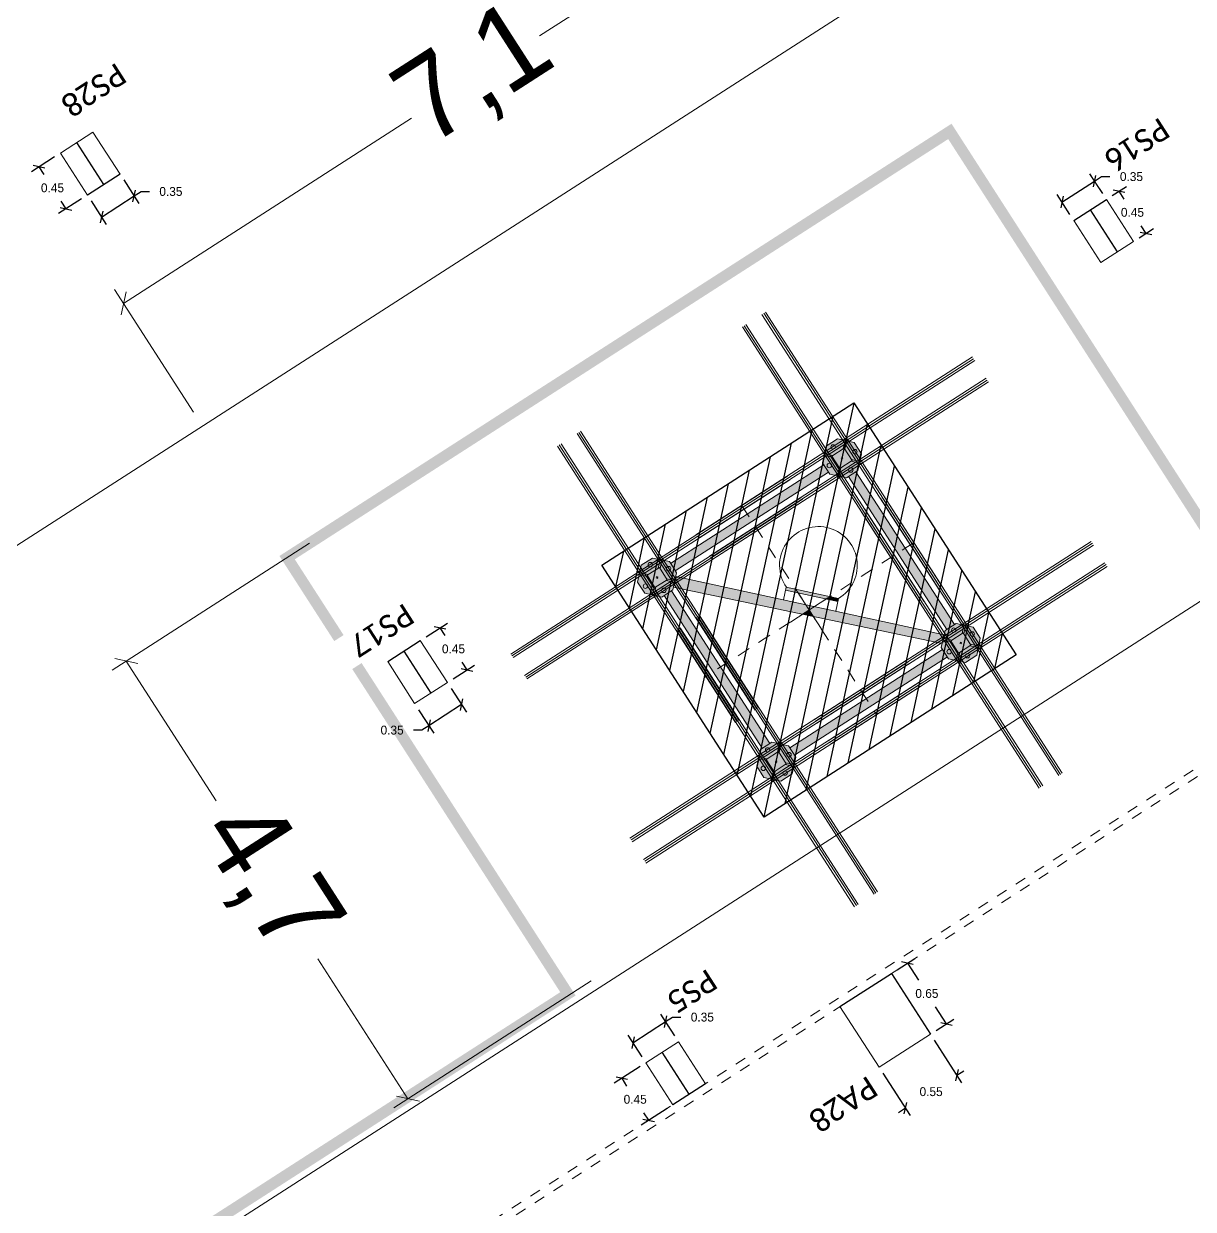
# Model space of a CAD drawing. Header units: metres. Extents: x 448 to 592, y 494 to 631.
# Drawn here: x 542.45 to 552.99, y 551.9 to 562.58 of the extents above; entities that cross this region are included whole.
import ezdxf

# ---------------------------------------------------------------- set-up
doc = ezdxf.new("R2010")
doc.units = ezdxf.units.M
for name, pattern in [('ACAD_ISO02W100', [15, 12, -3]), ('CYPE_RAYAPUNTO', [0.4125, 0.2025, -0.105, 0, -0.105]), ('Trazo general', [0.001875, 0.00125, -0.000625])]:
    doc.linetypes.add(name, pattern=pattern)
doc.layers.add('--000_R_GRÚA', color=7, linetype='Continuous', true_color=0xf8d731)
doc.layers.add('--00_R_BULONES', color=250, linetype='Continuous')
doc.layers.add('--00_RELLENO_PIEDRAS_ESCALERAS', color=9, linetype='Continuous')
for name, color, linetype, lineweight, true_color in [('0-AR-TXT-1', 5, 'Continuous', 5, 0x0000ff), ('0-AR-TXT-2', 7, 'Continuous', 5, 0xae3800), ('00-AUX-6', 5, 'Trazo general', 5, 0x0000ff), ('00-AUX-7', 7, 'Continuous', 25, 0xff8000)]:
    doc.layers.add(name, color=color, linetype=linetype, lineweight=lineweight, true_color=true_color)
for name, color, linetype, lineweight in [('00_Grúa_Aux_Elemetos', 251, 'Continuous', 5), ('00_Grúa_Elementos', 7, 'Continuous', 5), ('1-AR-PILARES', 7, 'Continuous', 5), ('1-AR-VISTA', 7, 'Continuous', 5), ('SECC_COTAS', 255, 'Continuous', 9)]:
    doc.layers.add(name, color=color, linetype=linetype, lineweight=lineweight)
doc.layers.add('G_Marcos', color=4, linetype='Continuous', plot=False)
doc.styles.add('Calibri', font='calibri.ttf', dxfattribs={"height": 0.2})
doc.styles.add('DIN_0', font='')
doc.styles.get('DIN_0').set_extended_font_data('TGL 0-16')
doc.dimstyles.new('FS_ANOTATIVO', dxfattribs={"dimtxt": 2.5, "dimasz": 0.5, "dimexe": 0.5, "dimexo": 0.2, "dimgap": 0.2, "dimtad": 0, "dimdec": 1, "dimtxsty": 'DIN_0', "dimblk": 'OBLIQUE', "dimcen": 2.5, "dimadec": 0, "dimazin": 0, "dimtfac": 1, "dimtdec": 1, "dimtmove": 0, "dimatfit": 3, "dimldrblk": 'ARCHTICK', "dimfxl": 1, "dimlwd": 5, "dimlwe": 5, "dimarcsym": 0})
doc.dimstyles.get("Standard").update_dxf_attribs({"dimtxt": 0.18, "dimasz": 0.18, "dimexe": 0.18, "dimexo": 0.0625, "dimgap": 0.09, "dimtad": 0, "dimtih": 1, "dimtoh": 1, "dimzin": 0, "dimdsep": 46, "dimtxsty": 'Standard', "dimcen": 0.09, "dimadec": 0, "dimazin": 0, "dimtfac": 1, "dimtdec": 4, "dimtofl": 0, "dimtmove": 0, "dimatfit": 3, "dimfxl": 1, "dimtolj": 1, "dimtzin": 0, "dimarcsym": 0})

# ---------------------------------------------------------------- blocks, each defined once
blk = doc.blocks.new('_Oblique')
at = {"color": 0, "linetype": 'ByBlock', "lineweight": -2}
blk.add_line((-0.5, -0.5), (0.5, 0.5), dxfattribs=at)
blk = doc.blocks.new('*D261')
at = {"color": 0, "lineweight": 5, "ltscale": 5, "transparency": 16777216}
for p, q in [((545.024, 557.899), (543.247, 556.756)), ((543.373, 556.837), (544.184, 555.576)), ((545.911, 552.892), (545.099, 554.153)), ((547.562, 553.954), (545.784, 552.811))]:
    blk.add_line(p, q, dxfattribs=at)
at = {"layer": 'Defpoints', "color": 0, "ltscale": 5, "transparency": 16777216}
for p in [(545.074, 557.932), (543.373, 556.837), (547.612, 553.987)]:
    blk.add_point(p, dxfattribs=at)
at = {"color": 0, "lineweight": 5, "ltscale": 5, "transparency": 16777216, "xscale": 0.15, "yscale": 0.15, "zscale": 0.15}
for p, rotation in [((543.373, 556.837), 122.7553275663534), ((545.911, 552.892), 302.7553275663534)]:
    blk.add_blockref('_Oblique', p, dxfattribs=dict(at, rotation=rotation))
at = {"color": 0, "ltscale": 5, "transparency": 16777216, "insert": (544.642, 554.864), "char_height": 0.75, "attachment_point": 5, "rotation": 302.7553, "style": 'DIN_0'}
blk.add_mtext('4,7', dxfattribs=at)
blk = doc.blocks.new('_ArchTick')
at = {"color": 0, "linetype": 'ByBlock', "const_width": 0.15}
blk.add_lwpolyline([(-0.5, -0.5), (0.5, 0.5)], dxfattribs=at)
blk = doc.blocks.new('*D262')
at = {"color": 0, "lineweight": 5, "ltscale": 5, "transparency": 16777216}
for p, q in [((549.949, 562.923), (549.237, 564.029)), ((549.319, 563.902), (547.095, 562.472)), ((543.348, 560.061), (545.942, 561.73)), ((543.978, 559.081), (543.266, 560.187))]:
    blk.add_line(p, q, dxfattribs=at)
at = {"layer": 'Defpoints', "color": 0, "ltscale": 5, "transparency": 16777216}
for p in [(549.319, 563.902), (549.981, 562.872), (544.01, 559.031)]:
    blk.add_point(p, dxfattribs=at)
at = {"color": 0, "lineweight": 5, "ltscale": 5, "transparency": 16777216, "xscale": 0.15, "yscale": 0.15, "zscale": 0.15}
for p, rotation in [((549.319, 563.902), 32.75532756634439), ((543.348, 560.061), 212.7553275663444)]:
    blk.add_blockref('_Oblique', p, dxfattribs=dict(at, rotation=rotation))
at = {"color": 0, "ltscale": 5, "transparency": 16777216, "insert": (546.519, 562.101), "char_height": 0.75, "attachment_point": 5, "rotation": 32.7553, "style": 'DIN_0'}
blk.add_mtext('7,1', dxfattribs=at)
blk = doc.blocks.new('Anclaje planta Conico')
at = {"layer": '--000_R_GRÚA', "lineweight": 5, "true_color": 0xf8d731}
h = blk.add_hatch(color=40, dxfattribs=at)
h.dxf.hatch_style = 1
h.paths.add_polyline_path([(-1.11, 1.099), (-1.159, 1.049), (-1.159, 0.928), (-1.11, 0.879), (-1.055, 0.934), (-1.055, 1.044)])
h.paths.add_polyline_path([(-1.099, 0.977, -1), (-1.139, 0.977, -1)], flags=16)
h.paths.add_polyline_path([(-0.929, 1.159), (-0.989, 1.159), (-1.05, 1.159), (-1.099, 1.11), (-1.044, 1.055), (-0.934, 1.055), (-0.879, 1.11)])
h.paths.add_polyline_path([(-0.957, 1.119, -1), (-0.997, 1.119, -1)], flags=16)
h.paths.add_polyline_path([(-1.099, 1.11), (-1.11, 1.099), (-1.055, 1.044), (-1.055, 1.055), (-1.044, 1.055)])
h.paths.add_polyline_path([(-0.923, 1.055), (-1.055, 1.055), (-1.055, 1.044), (-1.055, 0.934), (-1.055, 0.923), (-0.923, 0.923)])
h.paths.add_polyline_path([(-0.868, 1.099), (-0.879, 1.11), (-0.934, 1.055), (-0.923, 1.055), (-0.923, 1.044)])
h.paths.add_polyline_path([(-0.819, 1.049), (-0.868, 1.099), (-0.923, 1.044), (-0.923, 0.934), (-0.868, 0.879), (-0.819, 0.928)])
h.paths.add_polyline_path([(-0.838, 0.999, -1), (-0.878, 0.999, -1)], flags=16)
h.paths.add_polyline_path([(-0.923, 0.934), (-0.923, 0.923), (-0.934, 0.923), (-0.879, 0.868), (-0.868, 0.879)])
h.paths.add_polyline_path([(-0.934, 0.923), (-1.044, 0.923), (-1.099, 0.868), (-1.05, 0.819), (-0.929, 0.819), (-0.879, 0.868)])
h.paths.add_polyline_path([(-0.977, 0.858, -1), (-1.017, 0.858, -1)], flags=16)
h.paths.add_polyline_path([(-1.044, 0.923), (-1.055, 0.923), (-1.055, 0.934), (-1.11, 0.879), (-1.099, 0.868)])
h.paths.add_polyline_path([(0.923, 1.044), (0.868, 1.099), (0.819, 1.049), (0.819, 0.928), (0.868, 0.879), (0.923, 0.934)])
h.paths.add_polyline_path([(0.838, 0.999, -1), (0.878, 0.999, -1)], flags=16)
h.paths.add_polyline_path([(0.879, 1.11), (0.868, 1.099), (0.923, 1.044), (0.923, 1.055), (0.934, 1.055)])
h.paths.add_polyline_path([(1.099, 1.11), (1.049, 1.159), (0.989, 1.159), (0.928, 1.159), (0.879, 1.11), (0.934, 1.055), (1.044, 1.055)])
h.paths.add_polyline_path([(0.957, 1.119, -1), (0.997, 1.119, -1)], flags=16)
h.paths.add_polyline_path([(1.055, 1.055), (0.923, 1.055), (0.923, 0.923), (1.055, 0.923)])
h.paths.add_polyline_path([(0.934, 0.923), (0.923, 0.923), (0.923, 0.934), (0.868, 0.879), (0.879, 0.868)])
h.paths.add_polyline_path([(1.044, 0.923), (0.934, 0.923), (0.879, 0.868), (0.928, 0.819), (1.049, 0.819), (1.099, 0.868)])
h.paths.add_polyline_path([(1.017, 0.858, -1), (0.977, 0.858, -1)], flags=16)
h.paths.add_polyline_path([(1.055, 0.934), (1.055, 0.923), (1.044, 0.923), (1.099, 0.868), (1.11, 0.879)])
h.paths.add_polyline_path([(1.159, 1.049), (1.11, 1.099), (1.055, 1.044), (1.055, 0.934), (1.11, 0.879), (1.159, 0.928)])
h.paths.add_polyline_path([(1.099, 0.977, -1), (1.139, 0.977, -1)], flags=16)
h.paths.add_polyline_path([(1.11, 1.099), (1.099, 1.11), (1.044, 1.055), (1.055, 1.055), (1.055, 1.044)])
h.paths.add_polyline_path([(0.884, -0.866), (0.873, -0.878), (0.927, -0.932), (0.927, -0.921), (0.939, -0.921)])
h.paths.add_polyline_path([(1.103, -0.866), (1.054, -0.817), (0.933, -0.817), (0.884, -0.866), (0.939, -0.921), (1.048, -0.921)])
h.paths.add_polyline_path([(0.985, -0.857, -1), (1.025, -0.857, -1)], flags=16)
h.paths.add_polyline_path([(0.927, -0.932), (0.873, -0.878), (0.823, -0.927), (0.823, -0.987), (0.823, -1.048), (0.873, -1.097), (0.927, -1.042)])
h.paths.add_polyline_path([(0.884, -0.999, -1), (0.844, -0.999, -1)], flags=16)
h.paths.add_polyline_path([(1.059, -0.921), (0.927, -0.921), (0.927, -0.932), (0.927, -1.042), (0.927, -1.053), (1.059, -1.053)])
h.paths.add_polyline_path([(1.114, -0.878), (1.103, -0.866), (1.048, -0.921), (1.059, -0.921), (1.059, -0.932)])
h.paths.add_polyline_path([(1.163, -0.927), (1.114, -0.878), (1.059, -0.932), (1.059, -1.042), (1.114, -1.097), (1.163, -1.048)])
h.paths.add_polyline_path([(1.144, -0.979, -1), (1.104, -0.979, -1)], flags=16)
h.paths.add_polyline_path([(1.059, -1.042), (1.059, -1.053), (1.048, -1.053), (1.103, -1.108), (1.114, -1.097)])
h.paths.add_polyline_path([(1.048, -1.053), (0.939, -1.053), (0.884, -1.108), (0.933, -1.157), (1.054, -1.157), (1.103, -1.108)])
h.paths.add_polyline_path([(1.003, -1.118, -1), (0.963, -1.118, -1)], flags=16)
h.paths.add_polyline_path([(0.939, -1.053), (0.927, -1.053), (0.927, -1.042), (0.873, -1.097), (0.884, -1.108)])
h.paths.add_polyline_path([(-1.099, -0.868), (-1.11, -0.879), (-1.055, -0.934), (-1.055, -0.923), (-1.044, -0.923)])
h.paths.add_polyline_path([(-0.879, -0.868), (-0.929, -0.819), (-1.05, -0.819), (-1.099, -0.868), (-1.044, -0.923), (-0.934, -0.923)])
h.paths.add_polyline_path([(-1.019, -0.858, -1), (-0.979, -0.858, -1)], flags=16)
h.paths.add_polyline_path([(-1.11, -0.879), (-1.159, -0.929), (-1.159, -0.989), (-1.159, -1.05), (-1.11, -1.099), (-1.055, -1.044), (-1.055, -0.934)])
h.paths.add_polyline_path([(-1.099, -0.977, -1), (-1.139, -0.977, -1)], flags=16)
h.paths.add_polyline_path([(-1.044, -1.055), (-1.055, -1.055), (-1.055, -1.044), (-1.11, -1.099), (-1.099, -1.11)])
h.paths.add_polyline_path([(-0.934, -1.055), (-1.044, -1.055), (-1.099, -1.11), (-1.05, -1.159), (-0.929, -1.159), (-0.879, -1.11)])
h.paths.add_polyline_path([(-0.957, -1.119, -1), (-0.997, -1.119, -1)], flags=16)
h.paths.add_polyline_path([(-0.923, -0.923), (-1.055, -0.923), (-1.055, -0.934), (-1.055, -1.044), (-1.055, -1.055), (-1.044, -1.055), (-0.923, -1.055)])
h.paths.add_polyline_path([(-0.868, -0.879), (-0.879, -0.868), (-0.934, -0.923), (-0.923, -0.923), (-0.923, -0.934)])
h.paths.add_polyline_path([(-0.819, -0.929), (-0.868, -0.879), (-0.923, -0.934), (-0.923, -1.044), (-0.868, -1.099), (-0.819, -1.05)])
h.paths.add_polyline_path([(-0.838, -0.997, -1), (-0.878, -0.997, -1)], flags=16)
h.paths.add_polyline_path([(-0.923, -1.044), (-0.923, -1.055), (-0.934, -1.055), (-0.879, -1.11), (-0.868, -1.099)])
at = {"layer": '--00_R_BULONES', "lineweight": 5}
h = blk.add_hatch(color=256, dxfattribs=at)
h.dxf.hatch_style = 1
h.paths.add_polyline_path([(-0.979, -0.858, 1), (-1.019, -0.858, 1)])
h.paths.add_polyline_path([(-1.099, -0.977, 1), (-1.139, -0.977, 1)])
h.paths.add_polyline_path([(-0.957, -1.119, 1), (-0.997, -1.119, 1)])
h.paths.add_polyline_path([(-0.838, -0.997, 1), (-0.878, -0.997, 1)])
h.paths.add_polyline_path([(-0.957, 1.119, 1), (-0.997, 1.119, 1)])
h.paths.add_polyline_path([(-0.838, 0.999, 1), (-0.878, 0.999, 1)])
h.paths.add_polyline_path([(-1.099, 0.977, 1), (-1.139, 0.977, 1)])
h.paths.add_polyline_path([(-0.977, 0.858, 1), (-1.017, 0.858, 1)])
h.paths.add_polyline_path([(0.997, 1.119, 1), (0.957, 1.119, 1)])
h.paths.add_polyline_path([(0.878, 0.999, 1), (0.838, 0.999, 1)])
h.paths.add_polyline_path([(1.139, 0.977, 1), (1.099, 0.977, 1)])
h.paths.add_polyline_path([(1.017, 0.858, 1), (0.977, 0.858, 1)])
h.paths.add_polyline_path([(1.025, -0.857, 1), (0.985, -0.857, 1)])
h.paths.add_polyline_path([(0.884, -0.999, 1), (0.844, -0.999, 1)])
h.paths.add_polyline_path([(1.144, -0.979, 1), (1.104, -0.979, 1)])
h.paths.add_polyline_path([(1.003, -1.118, 1), (0.963, -1.118, 1)])
at = {"lineweight": 5}
for p, q in [((-1.055, 1.044), (-1.11, 1.099)), ((-1.044, 1.055), (-1.099, 1.11)), ((-0.934, 1.055), (-0.879, 1.11)), ((-0.923, 1.044), (-0.868, 1.099)), ((0.923, 1.044), (0.868, 1.099)), ((0.934, 1.055), (0.879, 1.11)), ((1.044, 1.055), (1.099, 1.11)), ((1.055, 1.044), (1.11, 1.099)), ((-1.055, 0.934), (-1.11, 0.879)), ((-1.044, 0.923), (-1.099, 0.868)), ((-0.934, 0.923), (-0.879, 0.868)), ((-0.923, 0.934), (-0.868, 0.879)), ((0.923, 0.934), (0.868, 0.879)), ((0.934, 0.923), (0.879, 0.868)), ((1.044, 0.923), (1.099, 0.868)), ((1.055, 0.934), (1.11, 0.879)), ((-1.055, -0.934), (-1.11, -0.879)), ((-1.044, -0.923), (-1.099, -0.868)), ((-0.934, -0.923), (-0.879, -0.868)), ((-0.923, -0.934), (-0.868, -0.879)), ((0.927, -0.932), (0.873, -0.878)), ((0.939, -0.921), (0.884, -0.866)), ((1.048, -0.921), (1.103, -0.866)), ((1.059, -0.932), (1.114, -0.878)), ((-1.055, -1.044), (-1.11, -1.099)), ((-1.044, -1.055), (-1.099, -1.11)), ((-0.934, -1.055), (-0.879, -1.11)), ((-0.923, -1.044), (-0.868, -1.099)), ((0.927, -1.042), (0.873, -1.097)), ((0.939, -1.053), (0.884, -1.108)), ((1.048, -1.053), (1.103, -1.108)), ((1.059, -1.042), (1.114, -1.097))]:
    blk.add_line(p, q, dxfattribs=at)
for points in [[(-1.159, 1.049), (-1.05, 1.159), (-0.989, 1.159), (-0.929, 1.159), (-0.819, 1.049), (-0.819, 0.928), (-0.929, 0.819), (-1.05, 0.819), (-1.159, 0.928)], [(1.159, 1.049), (1.049, 1.159), (0.989, 1.159), (0.928, 1.159), (0.819, 1.049), (0.819, 0.928), (0.928, 0.819), (1.049, 0.819), (1.159, 0.928)], [(-1.055, 1.055), (-0.923, 1.055), (-0.923, 0.923), (-1.055, 0.923)], [(1.055, 1.055), (0.923, 1.055), (0.923, 0.923), (1.055, 0.923)], [(-1.05, -1.159), (-1.159, -1.05), (-1.159, -0.989), (-1.159, -0.929), (-1.05, -0.819), (-0.929, -0.819), (-0.819, -0.929), (-0.819, -1.05), (-0.929, -1.159)], [(0.933, -0.817), (0.823, -0.927), (0.823, -0.987), (0.823, -1.048), (0.933, -1.157), (1.054, -1.157), (1.163, -1.048), (1.163, -0.927), (1.054, -0.817)], [(-1.055, -1.055), (-1.055, -0.923), (-0.923, -0.923), (-0.923, -1.055)], [(0.927, -0.921), (0.927, -1.053), (1.059, -1.053), (1.059, -0.921)]]:
    blk.add_lwpolyline(points, close=True, dxfattribs=at)
for centre in [(-1.119, 0.977), (-0.858, 0.999), (0.858, 0.999), (1.119, 0.977), (-0.997, 0.858), (0.997, 0.858), (-0.999, -0.858), (1.005, -0.857), (-1.119, -0.977), (1.124, -0.979), (-0.858, -0.997), (0.864, -0.999), (-0.977, -1.119), (0.983, -1.118)]:
    blk.add_circle(centre, 0.02, dxfattribs=at)
at = {"layer": '00_Grúa_Aux_Elemetos', "lineweight": 5}
for p, q in [((0, 0.2), (0, -0.2)), ((-0.2, 0), (0.2, 0))]:
    blk.add_line(p, q, dxfattribs=at)
at = {"layer": '00_Grúa_Elementos', "color": 0, "lineweight": 5}
for centre in [(-0.977, 1.119), (0.977, 1.119)]:
    blk.add_circle(centre, 0.02, dxfattribs=at)
blk = doc.blocks.new('armaduras punzonamiento planta')
at = {"color": 251, "lineweight": 20, "true_color": 0x636466}
for p, q in [((-0.133, -1.482), (-0.133, 1.482)), ((-0.114, -1.482), (-0.114, 1.482)), ((-0.095, -1.482), (-0.095, 1.482)), ((0.076, -1.482), (0.076, 1.482)), ((0.095, -1.482), (0.095, 1.482)), ((0.114, -1.482), (0.114, 1.482)), ((-1.482, 0.133), (1.482, 0.133)), ((-1.482, 0.114), (1.482, 0.114)), ((-1.482, 0.095), (1.482, 0.095)), ((-0.0095, 0), (0.0095, 0)), ((0, -0.0095), (0, 0.0095)), ((0, 0), (0, 0)), ((-1.482, -0.095), (1.482, -0.095)), ((-1.482, -0.114), (1.482, -0.114)), ((-1.482, -0.133), (1.482, -0.133))]:
    blk.add_line(p, q, dxfattribs=at)
blk = doc.blocks.new('*U119')
at = {"color": 3, "lineweight": 20}
for p in [(-0.989, 0.989), (0.989, 0.989), (-0.989, -0.989), (0.993, -0.987)]:
    blk.add_blockref('armaduras punzonamiento planta', p, dxfattribs=at)
at = {"lineweight": 5}
blk.add_blockref('Anclaje planta Conico', (0, 0), dxfattribs=at)
blk = doc.blocks.new('Planta Conico')
at = {"layer": '--000_R_GRÚA', "lineweight": 5, "true_color": 0xf8d731}
h = blk.add_hatch(color=40, dxfattribs=at)
h.dxf.hatch_style = 1
h.paths.add_polyline_path([(-1.044, 0.923), (-1.055, 0.923), (-1.055, 0.934), (-1.11, 0.879), (-1.099, 0.868)])
h.paths.add_polyline_path([(-1.055, 0.934), (-1.055, 1.055), (-0.923, 1.055), (-0.923, 0.934), (-0.868, 0.879), (-0.819, 0.928), (-0.819, 1.049), (-0.929, 1.159), (-0.989, 1.159), (-1.05, 1.159), (-1.159, 1.049), (-1.159, 0.928), (-1.11, 0.879)])
h.paths.add_polyline_path([(-1.139, 0.977, -1), (-1.099, 0.977, -1)], flags=16)
h.paths.add_polyline_path([(-0.997, 1.119, -1), (-0.957, 1.119, -1)], flags=16)
h.paths.add_polyline_path([(-0.878, 0.999, -1), (-0.838, 0.999, -1)], flags=16)
h.paths.add_polyline_path([(-0.934, 0.923), (-1.044, 0.923), (-1.099, 0.868), (-1.05, 0.819), (-0.929, 0.819), (-0.879, 0.868)])
h.paths.add_polyline_path([(-0.977, 0.858, -1), (-1.017, 0.858, -1)], flags=16)
h.paths.add_polyline_path([(-0.923, 1.055), (-1.055, 1.055), (-1.055, 0.923), (-0.923, 0.923)], flags=17)
h.paths.add_polyline_path([(-0.923, 0.934), (-0.923, 0.923), (-0.934, 0.923), (-0.879, 0.868), (-0.868, 0.879)])
h.paths.add_polyline_path([(-0.845, 0.902), (-0.868, 0.879), (-0.879, 0.868), (-0.902, 0.845), (0, -0.057), (0, 0.069)])
h.paths.add_polyline_path([(-0.949, 0.819), (-1.029, 0.819), (-1.029, 0), (-0.949, 0)])
h.paths.add_polyline_path([(0, 1.029), (-0.819, 1.029), (-0.819, 0.949), (0, 0.949)])
h.paths.add_polyline_path([(0.819, 1.029), (0, 1.029), (0, 0.949), (0.819, 0.949)])
h.paths.add_polyline_path([(0.923, 1.044), (0.868, 1.099), (0.819, 1.049), (0.819, 0.928), (0.868, 0.879), (0.923, 0.934)])
h.paths.add_polyline_path([(0.878, 0.999, -1), (0.838, 0.999, -1)], flags=16)
h.paths.add_polyline_path([(0.879, 1.11), (0.868, 1.099), (0.923, 1.044), (0.923, 1.055), (0.934, 1.055)])
h.paths.add_polyline_path([(1.099, 1.11), (1.049, 1.159), (0.989, 1.159), (0.928, 1.159), (0.879, 1.11), (0.934, 1.055), (1.044, 1.055)])
h.paths.add_polyline_path([(0.957, 1.119, -1), (0.997, 1.119, -1)], flags=16)
h.paths.add_polyline_path([(1.055, 1.055), (0.923, 1.055), (0.923, 0.923), (1.055, 0.923)])
h.paths.add_polyline_path([(0.934, 0.923), (0.923, 0.923), (0.923, 0.934), (0.868, 0.879), (0.879, 0.868)])
h.paths.add_polyline_path([(1.044, 0.923), (0.934, 0.923), (0.879, 0.868), (0.928, 0.819), (1.049, 0.819), (1.099, 0.868)])
h.paths.add_polyline_path([(1.017, 0.858, -1), (0.977, 0.858, -1)], flags=16)
h.paths.add_polyline_path([(1.055, 0.934), (1.055, 0.923), (1.044, 0.923), (1.099, 0.868), (1.11, 0.879)])
h.paths.add_polyline_path([(1.159, 1.049), (1.11, 1.099), (1.055, 1.044), (1.055, 0.934), (1.11, 0.879), (1.159, 0.928)])
h.paths.add_polyline_path([(1.099, 0.977, -1), (1.139, 0.977, -1)], flags=16)
h.paths.add_polyline_path([(1.11, 1.099), (1.099, 1.11), (1.044, 1.055), (1.055, 1.055), (1.055, 1.044)])
h.paths.add_polyline_path([(1.029, 0.819), (0.949, 0.819), (0.949, 0), (1.029, 0)])
h.paths.add_polyline_path([(1.029, 0), (0.949, 0), (0.949, -0.817), (1.029, -0.817)])
h.paths.add_polyline_path([(0.07, 0), (0, 0), (0, -0.057), (0.847, -0.903), (0.916, -0.834)])
h.paths.add_polyline_path([(0.927, -0.932), (0.873, -0.878), (0.847, -0.903), (0.823, -0.927), (0.823, -0.987), (0.823, -1.048), (0.873, -1.097), (0.927, -1.042)])
h.paths.add_polyline_path([(0.884, -0.999, -1), (0.844, -0.999, -1)], flags=16)
h.paths.add_polyline_path([(1.103, -0.866), (1.054, -0.817), (0.933, -0.817), (0.884, -0.866), (0.939, -0.921), (1.048, -0.921)])
h.paths.add_polyline_path([(0.985, -0.857, -1), (1.025, -0.857, -1)], flags=16)
h.paths.add_polyline_path([(0.884, -0.866), (0.873, -0.878), (0.927, -0.932), (0.927, -0.921), (0.939, -0.921)])
h.paths.add_polyline_path([(1.059, -0.921), (0.927, -0.921), (0.927, -0.932), (0.927, -1.042), (0.927, -1.053), (1.059, -1.053)])
h.paths.add_polyline_path([(1.114, -0.878), (1.103, -0.866), (1.048, -0.921), (1.059, -0.921), (1.059, -0.932)])
h.paths.add_polyline_path([(1.163, -0.927), (1.114, -0.878), (1.059, -0.932), (1.059, -1.042), (1.114, -1.097), (1.163, -1.048)])
h.paths.add_polyline_path([(1.144, -0.979, -1), (1.104, -0.979, -1)], flags=16)
h.paths.add_polyline_path([(1.059, -1.042), (1.059, -1.053), (1.048, -1.053), (1.103, -1.108), (1.114, -1.097)])
h.paths.add_polyline_path([(1.048, -1.053), (0.939, -1.053), (0.884, -1.108), (0.933, -1.157), (1.054, -1.157), (1.103, -1.108)])
h.paths.add_polyline_path([(1.003, -1.118, -1), (0.963, -1.118, -1)], flags=16)
h.paths.add_polyline_path([(0.939, -1.053), (0.927, -1.053), (0.927, -1.042), (0.873, -1.097), (0.884, -1.108)])
h.paths.add_polyline_path([(0.823, -0.987), (0.823, -0.949), (0, -0.949), (0, -1.029), (0.823, -1.029)])
h.paths.add_polyline_path([(0, -0.949), (-0.819, -0.949), (-0.819, -1.029), (0, -1.029)])
h.paths.add_polyline_path([(-0.819, -0.929), (-0.868, -0.879), (-0.923, -0.934), (-0.923, -1.044), (-0.868, -1.099), (-0.819, -1.05)])
h.paths.add_polyline_path([(-0.838, -0.997, -1), (-0.878, -0.997, -1)], flags=16)
h.paths.add_polyline_path([(-0.868, -0.879), (-0.879, -0.868), (-0.934, -0.923), (-0.923, -0.923), (-0.923, -0.934)])
h.paths.add_polyline_path([(-0.879, -0.868), (-0.929, -0.819), (-1.05, -0.819), (-1.099, -0.868), (-1.044, -0.923), (-0.934, -0.923)])
h.paths.add_polyline_path([(-1.019, -0.858, -1), (-0.979, -0.858, -1)], flags=16)
h.paths.add_polyline_path([(-1.099, -0.868), (-1.11, -0.879), (-1.055, -0.934), (-1.055, -0.923), (-1.044, -0.923)])
h.paths.add_polyline_path([(-1.11, -0.879), (-1.159, -0.929), (-1.159, -0.989), (-1.159, -1.05), (-1.11, -1.099), (-1.055, -1.044), (-1.055, -0.934)])
h.paths.add_polyline_path([(-1.099, -0.977, -1), (-1.139, -0.977, -1)], flags=16)
h.paths.add_polyline_path([(-0.934, -1.055), (-1.044, -1.055), (-1.099, -1.11), (-1.05, -1.159), (-0.929, -1.159), (-0.879, -1.11)])
h.paths.add_polyline_path([(-0.957, -1.119, -1), (-0.997, -1.119, -1)], flags=16)
h.paths.add_polyline_path([(-1.044, -1.055), (-1.055, -1.055), (-1.055, -1.044), (-1.11, -1.099), (-1.099, -1.11)])
h.paths.add_polyline_path([(-0.923, -1.044), (-0.923, -1.055), (-0.934, -1.055), (-0.879, -1.11), (-0.868, -1.099)])
h.paths.add_polyline_path([(-0.949, 0), (-1.029, 0), (-1.029, -0.819), (-0.949, -0.819)])
h.paths.add_polyline_path([(-0.923, -0.923), (-1.055, -0.923), (-1.055, -1.055), (-0.923, -1.055)])
h = blk.add_hatch(color=40, dxfattribs=at)
h.dxf.hatch_style = 1
h.paths.add_polyline_path([(0, 0), (0.07, 0), (0, 0.069)])
at = {"layer": '--00_R_BULONES', "lineweight": 5}
h = blk.add_hatch(color=256, dxfattribs=at)
h.dxf.hatch_style = 1
h.paths.add_polyline_path([(-0.957, 1.119, 1), (-0.997, 1.119, 1)])
h.paths.add_polyline_path([(-1.099, 0.977, 1), (-1.139, 0.977, 1)])
h.paths.add_polyline_path([(-0.977, 0.858, 1), (-1.017, 0.858, 1)])
h.paths.add_polyline_path([(-0.838, 0.999, 1), (-0.878, 0.999, 1)])
h.paths.add_polyline_path([(0.878, 0.999, 1), (0.838, 0.999, 1)])
h.paths.add_polyline_path([(0.997, 1.119, 1), (0.957, 1.119, 1)])
h.paths.add_polyline_path([(1.139, 0.977, 1), (1.099, 0.977, 1)])
h.paths.add_polyline_path([(1.017, 0.858, 1), (0.977, 0.858, 1)])
h.paths.add_polyline_path([(0.884, -0.999, 1), (0.844, -0.999, 1)])
h.paths.add_polyline_path([(1.025, -0.857, 1), (0.985, -0.857, 1)])
h.paths.add_polyline_path([(1.144, -0.979, 1), (1.104, -0.979, 1)])
h.paths.add_polyline_path([(1.003, -1.118, 1), (0.963, -1.118, 1)])
h.paths.add_polyline_path([(-0.979, -0.858, 1), (-1.019, -0.858, 1)])
h.paths.add_polyline_path([(-1.099, -0.977, 1), (-1.139, -0.977, 1)])
h.paths.add_polyline_path([(-0.957, -1.119, 1), (-0.997, -1.119, 1)])
h.paths.add_polyline_path([(-0.838, -0.997, 1), (-0.878, -0.997, 1)])
at = {"layer": '--00_RELLENO_PIEDRAS_ESCALERAS', "lineweight": 5}
h = blk.add_hatch(color=256, dxfattribs=at)
h.dxf.hatch_style = 1
h.paths.add_polyline_path([(-0.221, 0), (-0.185, 0), (-0.26, 0.075), (-0.278, 0.057)])
h = blk.add_hatch(color=256, dxfattribs=at)
h.dxf.hatch_style = 1
h.paths.add_polyline_path([(0, -0.185), (0, -0.221), (0.062, -0.283, -0.001579), (0.062, -0.285), (0.081, -0.266), (0.081, -0.266)])
h.paths.add_polyline_path([(-0.185, 0), (-0.221, 0), (0, -0.221), (0, -0.185)])
blk.add_line((0.081, -0.266), (0.081, -0.266), dxfattribs=at)
at = {"color": 7, "lineweight": 5}
for p, q in [((-1.055, 1.044), (-1.11, 1.099)), ((-1.044, 1.055), (-1.099, 1.11)), ((-0.934, 1.055), (-0.879, 1.11)), ((-0.923, 1.044), (-0.868, 1.099)), ((0.923, 1.044), (0.868, 1.099)), ((0.934, 1.055), (0.879, 1.11)), ((1.044, 1.055), (1.099, 1.11)), ((1.055, 1.044), (1.11, 1.099)), ((-0.819, 1.029), (0.819, 1.029)), ((-1.055, 0.934), (-1.11, 0.879)), ((-1.044, 0.923), (-1.099, 0.868)), ((-0.934, 0.923), (-0.879, 0.868)), ((-0.923, 0.934), (-0.868, 0.879)), ((-0.819, 0.949), (0.819, 0.949)), ((-0.819, 0.949), (0.819, 0.949)), ((0.923, 0.934), (0.868, 0.879)), ((0.934, 0.923), (0.879, 0.868)), ((1.044, 0.923), (1.099, 0.868)), ((1.055, 0.934), (1.11, 0.879)), ((-1.029, 0.819), (-1.029, -0.819)), ((-0.949, 0.819), (-0.949, -0.819)), ((0.949, 0.819), (0.949, -0.817)), ((1.029, 0.819), (1.029, -0.817)), ((-1.055, -0.934), (-1.11, -0.879)), ((-1.044, -0.923), (-1.099, -0.868)), ((-0.934, -0.923), (-0.879, -0.868)), ((-0.923, -0.934), (-0.868, -0.879)), ((-0.819, -0.949), (0.823, -0.949)), ((-0.819, -0.949), (0.823, -0.949)), ((0.927, -0.932), (0.873, -0.878)), ((0.939, -0.921), (0.884, -0.866)), ((1.048, -0.921), (1.103, -0.866)), ((1.059, -0.932), (1.114, -0.878)), ((-1.055, -1.044), (-1.11, -1.099)), ((-1.044, -1.055), (-1.099, -1.11)), ((-0.934, -1.055), (-0.879, -1.11)), ((-0.923, -1.044), (-0.868, -1.099)), ((-0.819, -1.029), (0.823, -1.029)), ((0.927, -1.042), (0.873, -1.097)), ((0.939, -1.053), (0.884, -1.108)), ((1.048, -1.053), (1.103, -1.108)), ((1.059, -1.042), (1.114, -1.097))]:
    blk.add_line(p, q, dxfattribs=at)
at = {"color": 8, "lineweight": 5}
for p, q in [((-0.196, 0.139), (-0.278, 0.057)), ((-0.278, 0.057), (0.063, -0.284)), ((-0.26, 0.075), (0.081, -0.266)), ((0.062, -0.285), (0.146, -0.202))]:
    blk.add_line(p, q, dxfattribs=at)
at = {"color": 7, "lineweight": 5}
for points in [[(-1.159, 1.049), (-1.05, 1.159), (-0.989, 1.159), (-0.929, 1.159), (-0.819, 1.049), (-0.819, 0.928), (-0.929, 0.819), (-1.05, 0.819), (-1.159, 0.928)], [(1.159, 1.049), (1.049, 1.159), (0.989, 1.159), (0.928, 1.159), (0.819, 1.049), (0.819, 0.928), (0.928, 0.819), (1.049, 0.819), (1.159, 0.928)], [(-1.055, 1.055), (-0.923, 1.055), (-0.923, 0.923), (-1.055, 0.923)], [(1.055, 1.055), (0.923, 1.055), (0.923, 0.923), (1.055, 0.923)], [(-1.05, -1.159), (-1.159, -1.05), (-1.159, -0.989), (-1.159, -0.929), (-1.05, -0.819), (-0.929, -0.819), (-0.819, -0.929), (-0.819, -1.05), (-0.929, -1.159)], [(0.933, -0.817), (0.823, -0.927), (0.823, -0.987), (0.823, -1.048), (0.933, -1.157), (1.054, -1.157), (1.163, -1.048), (1.163, -0.927), (1.054, -0.817)], [(-1.055, -1.055), (-1.055, -0.923), (-0.923, -0.923), (-0.923, -1.055)], [(0.927, -0.921), (0.927, -1.053), (1.059, -1.053), (1.059, -0.921)]]:
    blk.add_lwpolyline(points, close=True, dxfattribs=at)
for points in [[(0.916, -0.834), (-0.846, 0.902)], [(0.847, -0.903), (-0.902, 0.845)]]:
    blk.add_lwpolyline(points, dxfattribs=at)
at = {"color": 8, "lineweight": 5}
blk.add_lwpolyline([(0.062, -0.285), (-0.278, 0.057)], dxfattribs=at)
at = {"color": 7, "lineweight": 5}
for centre in [(-0.977, 1.119), (0.977, 1.119), (-1.119, 0.977), (-0.858, 0.999), (0.858, 0.999), (1.119, 0.977), (-0.997, 0.858), (0.997, 0.858), (-0.999, -0.858), (1.005, -0.857), (-1.119, -0.977), (1.124, -0.979), (-0.858, -0.997), (0.864, -0.999), (-0.977, -1.119), (0.983, -1.118)]:
    blk.add_circle(centre, 0.02, dxfattribs=at)
at = {"color": 8, "lineweight": 5}
blk.add_arc((-0.288, -0.293), 0.35, 88.3671, 1.6329, dxfattribs=at)
at = {"layer": '00_Grúa_Aux_Elemetos', "color": 252, "linetype": 'ACAD_ISO02W100', "lineweight": 5, "ltscale": 0.01, "true_color": 0x939598}
for p, q in [((0, -1.118), (0, 1.118)), ((-1.118, 0), (1.118, 0))]:
    blk.add_line(p, q, dxfattribs=at)
blk = doc.blocks.new('*U121')
at = {"lineweight": 5}
blk.add_blockref('Planta Conico', (0, 0), dxfattribs=at)
blk = doc.blocks.new('*D311')
at = {"layer": 'Defpoints', "color": 0, "transparency": 16777216}
for p in [(550.266, 554.02), (550.762, 553.567), (550.617, 553.474)]:
    blk.add_point(p, dxfattribs=at)
at = {"layer": 'SECC_COTAS', "color": 0, "lineweight": -2, "transparency": 16777216}
for p, q in [((550.318, 554.054), (550.478, 554.156)), ((550.41, 554.113), (550.509, 553.96)), ((550.762, 553.567), (550.663, 553.72)), ((550.67, 553.507), (550.829, 553.61))]:
    blk.add_line(p, q, dxfattribs=at)
at = {"layer": 'SECC_COTAS', "color": 0, "lineweight": -2, "transparency": 16777216, "xscale": 0.075, "yscale": 0.075, "zscale": 0.075}
for p, rotation in [((550.41, 554.113), 122.7553275662602), ((550.762, 553.567), 302.7553275662602)]:
    blk.add_blockref('_Oblique', p, dxfattribs=dict(at, rotation=rotation))
at = {"layer": 'SECC_COTAS', "color": 0, "transparency": 16777216, "insert": (550.586, 553.84), "char_height": 0.08, "attachment_point": 5}
blk.add_mtext('\\A1;0.65', dxfattribs=at)
blk = doc.blocks.new('*D312')
at = {"layer": 'Defpoints', "color": 0, "transparency": 16777216}
for p in [(550.617, 553.474), (550.155, 553.176), (550.393, 552.806)]:
    blk.add_point(p, dxfattribs=at)
at = {"layer": 'SECC_COTAS', "color": 0, "lineweight": -2, "transparency": 16777216}
for p, q in [((550.651, 553.421), (550.899, 553.036)), ((550.855, 553.104), (550.918, 553.144)), ((550.189, 553.123), (550.436, 552.739)), ((550.393, 552.806), (550.33, 552.766))]:
    blk.add_line(p, q, dxfattribs=at)
at = {"layer": 'SECC_COTAS', "color": 0, "lineweight": -2, "transparency": 16777216, "xscale": 0.075, "yscale": 0.075, "zscale": 0.075}
for p, rotation in [((550.855, 553.104), 212.7553275662619), ((550.393, 552.806), 32.7553275662619)]:
    blk.add_blockref('_Oblique', p, dxfattribs=dict(at, rotation=rotation))
at = {"layer": 'SECC_COTAS', "color": 0, "transparency": 16777216, "insert": (550.624, 552.955), "char_height": 0.08, "attachment_point": 5}
blk.add_mtext('\\A1;0.55', dxfattribs=at)
blk = doc.blocks.new('*D313')
at = {"layer": 'Defpoints', "color": 0, "transparency": 16777216}
for p in [(548.232, 553.587), (548.349, 553.405), (548.054, 553.216)]:
    blk.add_point(p, dxfattribs=at)
at = {"layer": 'SECC_COTAS', "color": 0, "lineweight": -2, "transparency": 16777216}
for p, q in [((547.938, 553.397), (548.232, 553.587)), ((548.315, 553.458), (548.189, 553.654)), ((548.232, 553.587), (548.295, 553.627)), ((548.295, 553.627), (548.37, 553.627)), ((548.021, 553.268), (547.894, 553.464))]:
    blk.add_line(p, q, dxfattribs=at)
at = {"layer": 'SECC_COTAS', "color": 0, "lineweight": -2, "transparency": 16777216, "xscale": 0.075, "yscale": 0.075, "zscale": 0.075}
for p, rotation in [((548.232, 553.587), 32.75532756625815), ((547.938, 553.397), 212.7553275662582)]:
    blk.add_blockref('_Oblique', p, dxfattribs=dict(at, rotation=rotation))
at = {"layer": 'SECC_COTAS', "color": 0, "transparency": 16777216, "insert": (548.563, 553.627), "char_height": 0.08, "attachment_point": 5}
blk.add_mtext('\\A1;0.35', dxfattribs=at)
blk = doc.blocks.new('*D314')
at = {"layer": 'Defpoints', "color": 0, "transparency": 16777216}
for p in [(548.054, 553.216), (548.298, 552.837), (548.08, 552.697)]:
    blk.add_point(p, dxfattribs=at)
at = {"layer": 'SECC_COTAS', "color": 0, "lineweight": -2, "transparency": 16777216}
for p, q in [((548.002, 553.182), (547.769, 553.032)), ((547.837, 553.076), (547.881, 553.006)), ((548.245, 552.803), (548.013, 552.654)), ((548.08, 552.697), (548.036, 552.766))]:
    blk.add_line(p, q, dxfattribs=at)
at = {"layer": 'SECC_COTAS', "color": 0, "lineweight": -2, "transparency": 16777216, "xscale": 0.075, "yscale": 0.075, "zscale": 0.075}
for p, rotation in [((547.837, 553.076), 122.755327566255), ((548.08, 552.697), 302.755327566255)]:
    blk.add_blockref('_Oblique', p, dxfattribs=dict(at, rotation=rotation))
at = {"layer": 'SECC_COTAS', "color": 0, "transparency": 16777216, "insert": (547.958, 552.886), "char_height": 0.08, "attachment_point": 5}
blk.add_mtext('\\A1;0.45', dxfattribs=at)
blk = doc.blocks.new('*D327')
at = {"layer": 'Defpoints', "color": 0, "transparency": 16777216}
for p in [(552.097, 561.163), (552.203, 560.998), (551.909, 560.809)]:
    blk.add_point(p, dxfattribs=at)
at = {"layer": 'SECC_COTAS', "color": 0, "lineweight": -2, "transparency": 16777216}
for p, q in [((551.803, 560.974), (552.097, 561.163)), ((552.17, 561.051), (552.054, 561.23)), ((552.097, 561.163), (552.16, 561.203)), ((552.16, 561.203), (552.235, 561.203)), ((551.875, 560.861), (551.76, 561.041))]:
    blk.add_line(p, q, dxfattribs=at)
at = {"layer": 'SECC_COTAS', "color": 0, "lineweight": -2, "transparency": 16777216, "xscale": 0.075, "yscale": 0.075, "zscale": 0.075}
for p, rotation in [((552.097, 561.163), 32.75532756626374), ((551.803, 560.974), 212.7553275662638)]:
    blk.add_blockref('_Oblique', p, dxfattribs=dict(at, rotation=rotation))
at = {"layer": 'SECC_COTAS', "color": 0, "transparency": 16777216, "insert": (552.429, 561.203), "char_height": 0.08, "attachment_point": 5}
blk.add_mtext('\\A1;0.35', dxfattribs=at)
blk = doc.blocks.new('*D328')
at = {"layer": 'Defpoints', "color": 0, "transparency": 16777216}
for p in [(552.203, 560.998), (552.447, 560.62), (552.56, 560.692)]:
    blk.add_point(p, dxfattribs=at)
at = {"layer": 'SECC_COTAS', "color": 0, "lineweight": -2, "transparency": 16777216}
for p, q in [((552.256, 561.032), (552.383, 561.114)), ((552.316, 561.071), (552.361, 561.001)), ((552.499, 560.653), (552.627, 560.735)), ((552.56, 560.692), (552.515, 560.761))]:
    blk.add_line(p, q, dxfattribs=at)
at = {"layer": 'SECC_COTAS', "color": 0, "lineweight": -2, "transparency": 16777216, "xscale": 0.075, "yscale": 0.075, "zscale": 0.075}
for p, rotation in [((552.316, 561.071), 122.7553275662722), ((552.56, 560.692), 302.7553275662722)]:
    blk.add_blockref('_Oblique', p, dxfattribs=dict(at, rotation=rotation))
at = {"layer": 'SECC_COTAS', "color": 0, "transparency": 16777216, "insert": (552.438, 560.881), "char_height": 0.08, "attachment_point": 5}
blk.add_mtext('\\A1;0.45', dxfattribs=at)
blk = doc.blocks.new('*D329')
at = {"layer": 'Defpoints', "color": 0, "transparency": 16777216}
for p in [(546.022, 557.021), (546.443, 556.757), (546.266, 556.643)]:
    blk.add_point(p, dxfattribs=at)
at = {"layer": 'SECC_COTAS', "color": 0, "lineweight": -2, "transparency": 16777216}
for p, q in [((546.075, 557.055), (546.267, 557.179)), ((546.199, 557.135), (546.244, 557.066)), ((546.318, 556.677), (546.51, 556.8)), ((546.443, 556.757), (546.398, 556.826))]:
    blk.add_line(p, q, dxfattribs=at)
at = {"layer": 'SECC_COTAS', "color": 0, "lineweight": -2, "transparency": 16777216, "xscale": 0.075, "yscale": 0.075, "zscale": 0.075}
for p, rotation in [((546.199, 557.135), 122.7553275662522), ((546.443, 556.757), 302.7553275662522)]:
    blk.add_blockref('_Oblique', p, dxfattribs=dict(at, rotation=rotation))
at = {"layer": 'SECC_COTAS', "color": 0, "transparency": 16777216, "insert": (546.321, 556.946), "char_height": 0.08, "attachment_point": 5}
blk.add_mtext('\\A1;0.45', dxfattribs=at)
blk = doc.blocks.new('*D330')
at = {"layer": 'Defpoints', "color": 0, "transparency": 16777216}
for p in [(546.267, 556.64), (545.973, 556.451), (546.1, 556.254)]:
    blk.add_point(p, dxfattribs=at)
at = {"layer": 'SECC_COTAS', "color": 0, "lineweight": -2, "transparency": 16777216}
for p, q in [((546.301, 556.588), (546.437, 556.376)), ((546.007, 556.398), (546.143, 556.187)), ((546.394, 556.444), (546.1, 556.254)), ((546.1, 556.254), (546.036, 556.214)), ((546.036, 556.214), (545.961, 556.214))]:
    blk.add_line(p, q, dxfattribs=at)
at = {"layer": 'SECC_COTAS', "color": 0, "lineweight": -2, "transparency": 16777216, "xscale": 0.075, "yscale": 0.075, "zscale": 0.075}
for p, rotation in [((546.394, 556.444), 32.75532756625368), ((546.1, 556.254), 212.7553275662537)]:
    blk.add_blockref('_Oblique', p, dxfattribs=dict(at, rotation=rotation))
at = {"layer": 'SECC_COTAS', "color": 0, "transparency": 16777216, "insert": (545.768, 556.214), "char_height": 0.08, "attachment_point": 5}
blk.add_mtext('\\A1;0.35', dxfattribs=at)
blk = doc.blocks.new('*D348')
at = {"layer": 'Defpoints', "color": 0, "transparency": 16777216}
for p in [(542.779, 561.415), (543.023, 561.037), (542.83, 560.913)]:
    blk.add_point(p, dxfattribs=at)
at = {"layer": 'SECC_COTAS', "color": 0, "lineweight": -2, "transparency": 16777216}
for p, q in [((542.727, 561.382), (542.519, 561.248)), ((542.586, 561.291), (542.631, 561.222)), ((542.97, 561.003), (542.763, 560.87)), ((542.83, 560.913), (542.785, 560.982))]:
    blk.add_line(p, q, dxfattribs=at)
at = {"layer": 'SECC_COTAS', "color": 0, "lineweight": -2, "transparency": 16777216, "xscale": 0.075, "yscale": 0.075, "zscale": 0.075}
for p, rotation in [((542.586, 561.291), 122.7553275662444), ((542.83, 560.913), 302.7553275662444)]:
    blk.add_blockref('_Oblique', p, dxfattribs=dict(at, rotation=rotation))
at = {"layer": 'SECC_COTAS', "color": 0, "transparency": 16777216, "insert": (542.708, 561.102), "char_height": 0.08, "attachment_point": 5}
blk.add_mtext('\\A1;0.45', dxfattribs=at)
blk = doc.blocks.new('*D349')
at = {"layer": 'Defpoints', "color": 0, "transparency": 16777216}
for p in [(543.317, 561.226), (543.023, 561.037), (543.444, 561.029)]:
    blk.add_point(p, dxfattribs=at)
at = {"layer": 'SECC_COTAS', "color": 0, "lineweight": -2, "transparency": 16777216}
for p, q in [((543.351, 561.174), (543.487, 560.961)), ((543.444, 561.029), (543.507, 561.069)), ((543.507, 561.069), (543.582, 561.069)), ((543.056, 560.984), (543.193, 560.772)), ((543.15, 560.839), (543.444, 561.029))]:
    blk.add_line(p, q, dxfattribs=at)
at = {"layer": 'SECC_COTAS', "color": 0, "lineweight": -2, "transparency": 16777216, "xscale": 0.075, "yscale": 0.075, "zscale": 0.075}
for p, rotation in [((543.444, 561.029), 32.75532756624808), ((543.15, 560.839), 212.7553275662481)]:
    blk.add_blockref('_Oblique', p, dxfattribs=dict(at, rotation=rotation))
at = {"layer": 'SECC_COTAS', "color": 0, "transparency": 16777216, "insert": (543.775, 561.069), "char_height": 0.08, "attachment_point": 5}
blk.add_mtext('\\A1;0.35', dxfattribs=at)

msp = doc.modelspace()

# ---------------------------------------------------------------- hatches: boundary and pattern name
at = {"layer": 'G_Marcos'}
h = msp.add_hatch(dxfattribs=at)
h.set_pattern_fill('ANSI31', color=256, scale=0.05, angle=-147.2447)
h.set_pattern_definition([(257.7553276, (927.24685, 2776.05531), (0.15513857, -0.03366878), [])])
h.paths.add_polyline_path([(551.39, 556.892), (549.119, 555.431), (547.658, 557.702), (549.929, 559.163)])

# ---------------------------------------------------------------- linework, layer by layer
at = {"color": 6, "linetype": 'CYPE_RAYAPUNTO', "const_width": 0.1}
msp.add_lwpolyline([(570.159, 568.492), (553.331, 557.666), (550.793, 561.611), (544.822, 557.769), (547.352, 553.837), (511.207, 530.565), (508.61, 534.601), (502.723, 530.814), (505.32, 526.778), (490.909, 517.507)], dxfattribs=at)
at = {"layer": '00-AUX-6'}
for p, q in [((505.134, 525.068), (566.694, 564.673)), ((505.172, 525.009), (566.732, 564.614))]:
    msp.add_line(p, q, dxfattribs=at)
at = {"layer": '00-AUX-7'}
for p, q in [((543.17, 561.132), (542.926, 561.51)), ((549.803, 553.723), (550.266, 554.02)), ((548.592, 553.027), (548.298, 552.837)), ((548.592, 553.027), (548.298, 552.837))]:
    msp.add_line(p, q, dxfattribs=at)
at = {"layer": '00-AUX-7', "color": 1}
for p, q in [((543.17, 561.132), (542.926, 561.51)), ((543.317, 561.226), (543.023, 561.037)), ((551.909, 560.809), (552.203, 560.998)), ((551.909, 560.809), (552.203, 560.998)), ((552.056, 560.903), (552.3, 560.525)), ((552.056, 560.903), (552.3, 560.525)), ((545.728, 556.832), (546.022, 557.021)), ((545.728, 556.832), (546.022, 557.021)), ((545.875, 556.927), (546.118, 556.548)), ((545.875, 556.927), (546.118, 556.548)), ((549.803, 553.723), (550.266, 554.02)), ((550.266, 554.02), (550.617, 553.474)), ((548.445, 552.932), (548.202, 553.31)), ((548.445, 552.932), (548.202, 553.31)), ((548.592, 553.027), (548.298, 552.837)), ((548.592, 553.027), (548.298, 552.837))]:
    msp.add_line(p, q, dxfattribs=at)
at = {"layer": '1-AR-PILARES'}
for p, q in [((543.073, 561.605), (542.779, 561.415)), ((543.317, 561.226), (543.073, 561.605)), ((542.779, 561.415), (543.023, 561.037)), ((552.447, 560.62), (552.203, 560.998)), ((551.909, 560.809), (552.153, 560.43)), ((552.153, 560.43), (552.447, 560.62)), ((546.266, 556.643), (546.022, 557.021)), ((545.728, 556.832), (545.971, 556.454)), ((545.971, 556.454), (546.266, 556.643)), ((550.266, 554.02), (549.803, 553.723)), ((549.803, 553.723), (550.155, 553.176)), ((550.155, 553.176), (550.617, 553.474)), ((548.349, 553.405), (548.054, 553.216)), ((548.592, 553.027), (548.349, 553.405)), ((548.054, 553.216), (548.298, 552.837)), ((548.298, 552.837), (548.592, 553.027))]:
    msp.add_line(p, q, dxfattribs=at)
at = {"layer": '1-AR-PILARES', "color": 1}
for p, q in [((552.203, 560.998), (551.909, 560.809)), ((546.022, 557.021), (545.728, 556.832)), ((550.266, 554.02), (549.803, 553.723)), ((550.617, 553.474), (550.266, 554.02)), ((548.298, 552.837), (548.592, 553.027))]:
    msp.add_line(p, q, dxfattribs=at)
at = {"layer": '1-AR-VISTA'}
for p, q in [((565.365, 572.662), (502.99, 532.533)), ((490.541, 517.162), (570.437, 568.563))]:
    msp.add_line(p, q, dxfattribs=at)
at = {"layer": 'G_Marcos', "ltscale": 5}
msp.add_lwpolyline([(551.39, 556.892), (549.119, 555.431), (547.658, 557.702), (549.929, 559.163)], close=True, dxfattribs=at)

# ---------------------------------------------------------------- block references
at = {"rotation": 212.7553275663494}
msp.add_blockref('*U119', (549.525, 557.297), dxfattribs=at)
at = {"layer": '00_Grúa_Elementos', "lineweight": 5, "rotation": 212.7553275663494}
msp.add_blockref('*U121', (549.525, 557.297), dxfattribs=at)

# ---------------------------------------------------------------- dimensions: what is measured, and where the dimension line sits
at = {"color": 6, "ltscale": 5}
dim = msp.add_linear_dim(base=(549.319, 563.902), p1=(544.01, 559.031), p2=(549.981, 562.872), angle=212.7553, dimstyle='FS_ANOTATIVO', dxfattribs=at)
dim.commit()
dim.dimension.update_dxf_attribs({"geometry": '*D262', "text_midpoint": (546.519, 562.101), "dimtype": 160})
dim = msp.add_linear_dim(base=(543.373, 556.837), p1=(547.612, 553.987), p2=(545.074, 557.932), angle=302.7553, dimstyle='FS_ANOTATIVO', dxfattribs=at)
dim.commit()
dim.dimension.update_dxf_attribs({"geometry": '*D261', "text_midpoint": (544.642, 554.864)})
at = {"layer": 'SECC_COTAS'}
for p1, p2, distance, picture, middle in [((542.779, 561.415), (543.023, 561.037), -0.229, '*D348', (542.708, 561.102)), ((543.023, 561.037), (543.317, 561.226), -0.235, '*D349', (543.775, 561.069)), ((546.267, 556.64), (545.973, 556.451), 0.234, '*D330', (545.768, 556.214)), ((550.266, 554.02), (550.617, 553.474), 0.172, '*D311', (550.586, 553.84)), ((548.054, 553.216), (548.298, 552.837), -0.259, '*D314', (547.958, 552.886))]:
    dim = msp.add_aligned_dim(p1=p1, p2=p2, distance=distance, dimstyle='Standard', override={"dimtxt": 0.08, "dimasz": 0.075, "dimexe": 0.08, "dimgap": 0.08, "dimdec": 2, "dimblk1": 'Oblique', "dimblk2": 'Oblique', "dimsah": 1}, dxfattribs=at)
    dim.commit()
    dim.dimension.update_dxf_attribs({"geometry": picture, "text_midpoint": middle})

# ---------------------------------------------------------------- next in the draw order: texts
at = {"layer": '0-AR-TXT-1', "color": 3, "insert": (550.163, 552.936), "char_height": 0.2, "width": 0.8097, "attachment_point": 1, "rotation": 212.7553, "style": 'Calibri', "bg_fill": 3, "box_fill_scale": 1.25, "bg_fill_color": 256, "bg_fill_true_color": 13158600, "bg_fill_transparency": 0}
msp.add_mtext('PA28', dxfattribs=at)
at = {"layer": '0-AR-TXT-2', "color": 3, "char_height": 0.2, "attachment_point": 1, "rotation": 212.7553, "style": 'Calibri', "bg_fill": 3, "box_fill_scale": 1.25, "bg_fill_color": 256, "bg_fill_true_color": 13158600, "bg_fill_transparency": 0}
for s, insert, width in [('PS28', (543.394, 562.068), 0.7616), ('PS16', (552.794, 561.575), 0.7616), ('PS17', (545.987, 557.196), 0.7616), ('PS5', (548.718, 553.9), 0.5692)]:
    msp.add_mtext(s, dxfattribs=dict(at, insert=insert, width=width))

# ---------------------------------------------------------------- next in the draw order: dimensions: what is measured, and where the dimension line sits
at = {"layer": 'SECC_COTAS'}
for p1, p2, distance, picture, middle in [((551.909, 560.809), (552.203, 560.998), 0.196, '*D327', (552.429, 561.203)), ((552.203, 560.998), (552.447, 560.62), 0.134, '*D328', (552.438, 560.881)), ((546.022, 557.021), (546.266, 556.643), 0.211, '*D329', (546.321, 556.946)), ((548.054, 553.216), (548.349, 553.405), 0.216, '*D313', (548.563, 553.627)), ((550.617, 553.474), (550.155, 553.176), 0.44, '*D312', (550.624, 552.955))]:
    dim = msp.add_aligned_dim(p1=p1, p2=p2, distance=distance, dimstyle='Standard', override={"dimtxt": 0.08, "dimasz": 0.075, "dimexe": 0.08, "dimgap": 0.08, "dimdec": 2, "dimblk1": 'Oblique', "dimblk2": 'Oblique', "dimsah": 1}, dxfattribs=at)
    dim.commit()
    dim.dimension.update_dxf_attribs({"geometry": picture, "text_midpoint": middle})

doc.saveas('drawing.dxf')
